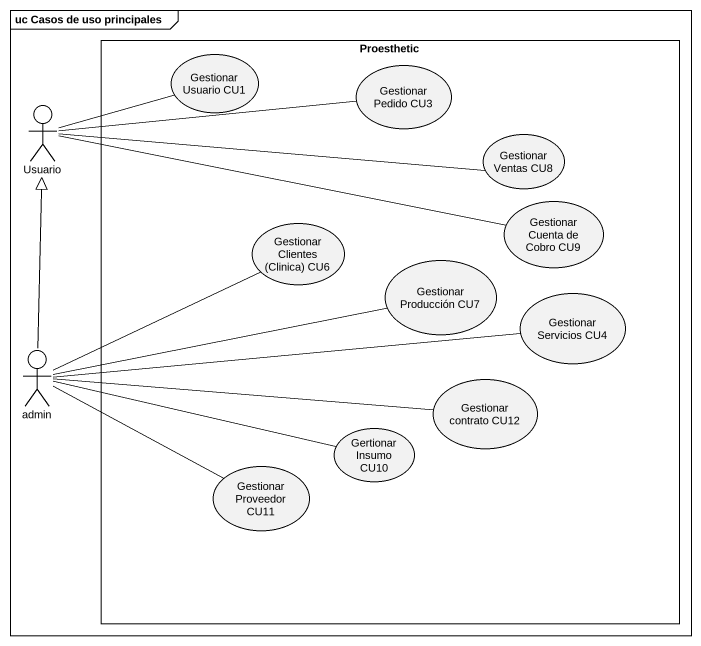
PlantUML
@startuml
mainframe uc Casos de uso principales
rectangle Proesthetic {
  usecase "Gestionar Usuario CU1" as Gestionar_Usuario_CU1
  usecase "Gestionar Pedido CU3" as Gestionar_Pedido_CU3
  usecase "Gestionar Ventas CU8" as Gestionar_Ventas_CU8
  usecase "Gestionar Cuenta de Cobro CU9" as Gestionar_Cuenta_de_Cobro
  usecase "Gestionar Clientes (Clinica) CU6" as Gestionar_Clientes_Clinica
  usecase "Gestionar Producción CU7" as Gestionar_Producción_CU7
  usecase "Gestionar Servicios CU4" as Gestionar_Servicios_CU4
  usecase "Gestionar contrato CU12" as Gestionar_contrato_CU12
  usecase "Gertionar Insumo CU10" as Gertionar_Insumo_CU10
  usecase "Gestionar Proveedor CU11" as Gestionar_Proveedor_CU11
}
actor Usuario
actor admin
Usuario -right- Gestionar_Usuario_CU1
Usuario -right- Gestionar_Pedido_CU3
Usuario -right- Gestionar_Ventas_CU8
Usuario -right- Gestionar_Cuenta_de_Cobro
admin -up-|> Usuario
admin -right- Gestionar_Clientes_Clinica
admin -right- Gestionar_Producción_CU7
admin -right- Gestionar_Servicios_CU4
admin -right- Gestionar_contrato_CU12
admin -right- Gertionar_Insumo_CU10
admin -right- Gestionar_Proveedor_CU11
@enduml
